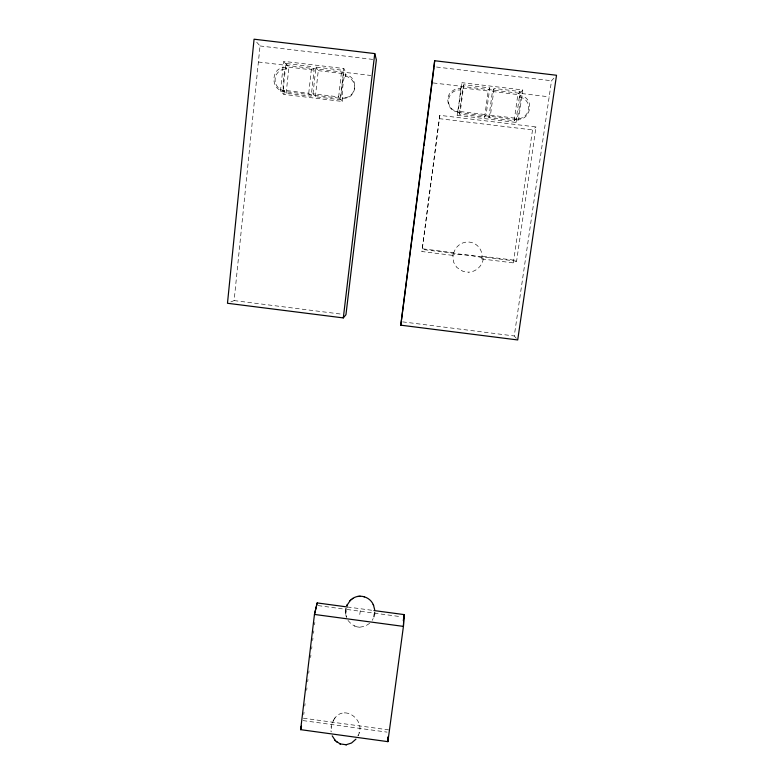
<?xml version="1.0" encoding="UTF-8"?>
<svg xmlns="http://www.w3.org/2000/svg" width="784" height="784" viewBox="0 0 784 784"><rect width="100%" height="100%" fill="white"/><g stroke="black" fill="none" stroke-linecap="round" stroke-linejoin="round"><path stroke-width="0.59" stroke-dasharray="3.92 2.94" d="M481.827 258.945L513.344 262.905L516.597 261.16L536.021 126.949L439.795 115.336L421.91 251.537L453.338 255.447L453.397 254.839A14.553 14.328 -56.5 0 1 469.645 242.119A14.553 14.328 -56.5 0 1 481.935 258.299L481.964 258.975L483.356 258.504L479.161 256.917L468.665 255.221L458.111 254.379L452.819 254.82L453.544 262.111L456.807 267.452L463.266 271.509L468.714 272.185M460.718 88.582L460.404 90.023A10.868 10.486 -72.9 0 0 448.556 99.539A10.868 10.486 -72.9 0 0 457.552 111.563C448.585 112.288 443.754 96.559 452.231 91.13C455.22 88.445 463.138 86.328 460.335 92.63C459.493 99.107 458.797 105.624 457.552 112.034M230.8 301.928L234.122 300.586L260.023 45.952L255.555 40.886M334.503 718.565L331.426 724.975L331.113 731.893M280.486 91.071L283.622 61.328L343.843 68.541L345.715 72.461L345.283 76.224A11.799 0.902 -83.9 0 0 343.01 85.035A11.799 0.902 -83.9 0 0 342.814 97.735L342.383 101.469L283.916 94.413L280.486 91.071L340.432 98.294L342.383 101.469M283.122 90.189L285.954 63.494L311.669 66.571L314.07 70.139L311.199 96.246L286.15 93.218L283.122 90.189L308.739 93.276L311.199 96.246M283.916 94.413L284.308 90.679A11.78 1.47 -84.8 0 1 283.602 77.9A11.78 1.47 -84.8 0 1 286.591 69.178L286.993 65.425L283.622 61.328M286.15 93.218L288.933 67.13L285.954 63.494M308.739 93.276L311.669 66.571M313.012 93.796L315.962 67.091L341.716 70.168L343.451 73.667L340.452 99.764L315.374 96.746L313.012 93.796L338.659 96.883L340.452 99.764M315.374 96.746L318.265 70.648L315.962 67.091M338.659 96.883L341.716 70.168M340.432 98.294L343.843 68.541M303.761 714.557L304.055 712.127M304.78 706.07L305.074 703.64M306.681 690.302L306.975 687.882M307.7 681.815L307.994 679.395M308.72 673.329L309.014 670.908M310.621 657.57L310.905 655.14M311.64 649.083L311.924 646.653M312.659 640.597L312.953 638.166M313.531 633.325L313.825 630.895M314.551 624.838L314.845 622.408M439.795 115.336L421.91 251.537M460.404 90.023L461.972 82.683L522.771 89.954L518.538 119.766L516.058 122.412L457.052 115.297L457.552 111.563M457.052 115.297L458.023 112.475L461.972 82.683M459.346 114.101L462.825 87.975L463.824 84.799L489.794 87.906L486.129 114.65L484.63 117.149L459.346 114.101L460.277 111.544L463.824 84.799M331.015 727.268L331.113 726.533M484.63 117.149L488.197 91.013L489.794 87.906M488.844 117.659L492.43 91.522L494.116 88.425L520.125 91.542L516.333 118.296L514.157 120.707L488.844 117.659L490.441 115.17L494.116 88.425M514.157 120.707L517.852 94.57L520.125 91.542M516.058 122.412L516.587 118.668A11.858 0.813 -81.5 0 0 519.498 106.242A11.858 0.813 -81.5 0 0 519.645 97.128L520.174 93.365L522.771 89.954M513.344 262.905L532.522 129.909L536.021 126.949M359.758 614.519L360.601 608.756M516.323 338.355L514.255 335.964L551.524 80.752L555.817 76.048M357.925 735.931C366.873 721.251 344.725 703.268 334.249 718.889M483.307 258.612C482.434 265.884 475.986 271.96 468.607 272.205M358.974 733.04L359.17 732.266M331.985 723.122L332.269 722.387M358.376 734.863L358.072 735.598M373.213 618.498L372.175 620.369M333.063 720.741L333.631 719.79M334.66 718.36L335.18 717.742M369.705 623.319L365.079 626.24L359.699 627.21M344.186 712.921L344.784 712.872M285.935 67.649C271.274 65.709 269.441 89.935 283.867 91.101M342.598 98.127C357.249 100.107 359.395 75.94 344.96 74.725M516.832 119.119C531.189 121.422 535.1 97.314 520.292 95.736M359.523 627.21L356.749 626.828M260.023 45.952L372.723 59.398M436.521 67.022L551.524 80.752M258.397 61.995L370.822 75.47M433.248 82.947L549.172 96.834M288.933 67.13L314.07 70.139M318.265 70.648L343.451 73.667M462.825 87.975L488.197 91.013M492.43 91.522L517.852 94.57M460.277 111.544L486.129 114.65M490.441 115.17L516.333 118.296M458.023 112.475L518.538 119.766M439.177 118.639L532.522 129.909M453.838 252.693L422.272 248.763L422.37 249.449L516.597 261.16L513.736 260.131L482.072 256.201M234.122 300.586L342.334 314.257M402.643 321.871L514.255 335.964M347.371 606.983L373.939 610.55M318.098 605.601L345.852 609.325M347.057 609.482L401.369 616.763M303.33 718.193L388.59 729.884M303.036 720.594L387.071 732.129M347.959 620.399L351.653 624.436L356.602 626.788M354.211 625.955L354.848 626.23M453.338 255.447L452.76 254.986M345.764 614.45L346.587 617.586M346.342 616.9L346.048 615.871M330.975 730.737L331.054 731.531M519.645 97.128A10.907 10.496 -66 0 1 528.583 109.162A10.907 10.496 -66 0 1 516.587 118.668M345.283 76.224A10.829 10.437 -87.3 0 1 354.407 88.22A10.829 10.437 -87.3 0 1 342.814 97.735M284.308 90.679A10.819 10.388 86.4 0 1 275.125 78.694A10.819 10.388 86.4 0 1 286.591 69.178"/><path stroke-width="1.18" d="M345.94 608.443L345.626 613.333M345.568 611.794L345.587 611.05M403.789 617.096L403.427 626.396L387.884 741.654L300.635 729.659L314.462 614.44L317.187 602.935L347.371 606.983M388.08 736.98L387.884 741.654L388.168 736.95M373.939 610.55L404.123 614.597L403.427 626.396L314.462 614.44L317.187 602.935M374.752 612.392L373.909 616.792M434.101 66.728L434.669 60.731L556.522 75.264L517.705 339.952L400.791 325.174L434.669 60.731M343.304 317.912L374.762 53.586L254.065 39.2L227.478 303.271L343.304 317.912L345.95 314.707L376.359 59.839L374.762 53.586M420.567 172.362L400.791 325.174M420.871 169.942L423.674 148.078M423.987 145.657L433.954 67.875M403.299 620.732L404.123 614.597M374.497 614.519L374.625 613.794M301.438 726.219L300.635 729.659L301.536 726.258M346.832 605.591L350.183 600.554M346.989 605.238L347.292 604.591M355.975 739.116L351.546 742.997L346.263 744.722M350.458 600.289L352.486 598.653M349.958 600.789L350.683 600.074M352.761 598.466C359.699 593.615 370.195 596.987 373.331 604.778M352.222 598.829L353.016 598.3M357.671 596.477L358.366 596.35M340.246 743.928L346.097 744.731M345.881 744.761L346.508 744.692M359.582 596.232L360.14 596.212M364.462 596.83L363.952 596.673M332.22 735.853L335.464 740.782L340.109 743.869M339.864 743.781L340.462 744.016M336.748 741.929L337.434 742.438M334.817 740.076L335.464 740.782M373.488 605.14L374.683 609.697M373.194 604.484L373.615 605.444"/></g></svg>
